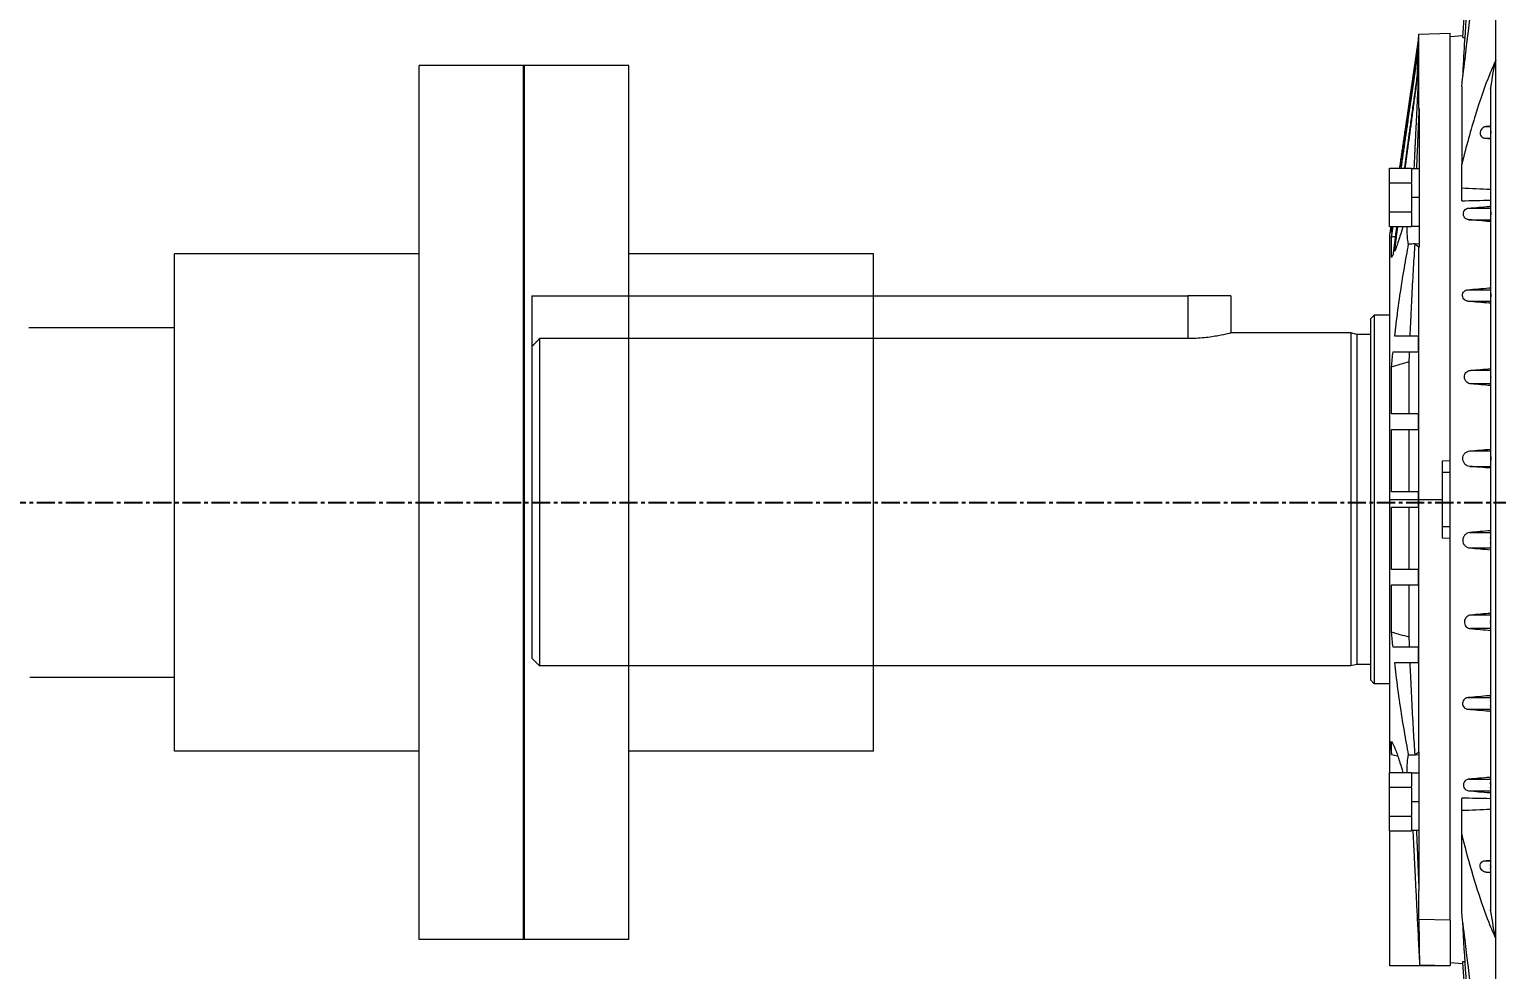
# Model space of a CAD drawing. Header units: millimetres. Extents: x 14484 to 44106, y -7531 to -758.
# Drawn here: x 19762.4 to 20140.1, y -1996.8 to -1754.8 of the extents above; entities that cross this region are included whole.
import ezdxf

# ---------------------------------------------------------------- set-up
doc = ezdxf.new("R2010")
doc.units = ezdxf.units.MM
doc.header["$LTSCALE"] = 15
doc.linetypes.add('CENTER', pattern=[2, 1.25, -0.25, 0.25, -0.25])
doc.layers.add('IA-DIBUJO', color=3, linetype='Continuous', lineweight=30)
doc.layers.add('IA-TRAZ', color=8, linetype='Continuous', lineweight=5)
doc.layers.add('IA-DIM', color=7, linetype='Continuous')
doc.layers.add('IA-EJES', color=4, linetype='CENTER')
doc.styles.add('ING-AMB', font='romans.shx', dxfattribs={"width": 0.75, "oblique": 15})
doc.dimstyles.new('ING-AMB 15', dxfattribs={"dimscale": 15, "dimtxt": 3, "dimasz": 2.5, "dimexe": 1, "dimexo": 1, "dimgap": 1, "dimtad": 1, "dimdec": 0, "dimzin": 0, "dimdsep": 46, "dimtxsty": 'ING-AMB', "dimcen": 0.1, "dimclrd": 7, "dimclre": 7, "dimclrt": 2, "dimadec": 0, "dimazin": 0, "dimtfac": 1, "dimtdec": 0, "dimtmove": 0, "dimatfit": 0, "dimfxl": 1.25, "dimtolj": 1, "dimtzin": 0, "dimarcsym": 1})

# ---------------------------------------------------------------- blocks, each defined once
blk = doc.blocks.new('A$C0d3526db')
at = {"color": 0, "linetype": 'Continuous', "lineweight": 0, "extrusion": (2.22045e-16, 1, -2.22045e-16)}
for p, q in [((-315.25, 145.43), (-315.25, 213.93)), ((-335.13, 150.64), (-335.05, 152.14)), ((-335.05, 152.14), (-327.05, 152.35)), ((-335.05, 132.99), (-335.05, 152.14)), ((-327.05, 42.3), (-327.05, 152.35)), ((-327.05, 151.52), (-323.73, 151.82)), ((-340, 117.64), (-335.13, 150.64)), ((-335.13, 150.62), (-335.13, 150.64)), ((-335.13, 148.57), (-335.13, 149.26)), ((-335.13, 142.93), (-335.13, 144.37)), ((-315.25, -80.73), (-315.25, 145.43)), ((-324.05, 138.67), (-324.05, 118.58)), ((-316.6, 137.99), (-316.6, 127.5)), ((-316.57, 127.02), (-316.57, 138.41)), ((-335, 132.99), (-335.05, 132.99)), ((-335, 132.99), (-335, 97.33)), ((-318.07, 125.36), (-316.6, 125.36)), ((-317.76, 128.34), (-316.6, 128.34)), ((-316.6, 126.36), (-316.6, 106.62)), ((-316.57, 106.03), (-316.57, 126.85)), ((-342.6, 117.64), (-337, 117.64)), ((-342.6, 113.88), (-342.6, 117.64)), ((-337, 117.53), (-337, 117.64)), ((-337, 117.53), (-337, 113.99)), ((-337, 117.53), (-335, 117.53)), ((-324.05, 112.46), (-324.05, 118.58)), ((-342.6, 113.88), (-337, 113.88)), ((-342.6, 106.38), (-342.6, 113.88)), ((-337, 113.88), (-337, 113.99)), ((-337, 113.67), (-337, 113.88)), ((-337, 113.67), (-337, 110.13)), ((-337, 110.13), (-335, 110.13)), ((-337, 110.13), (-337, 106.59)), ((-324.05, 109.24), (-324.05, 112.46)), ((-342.6, 106.38), (-337, 106.38)), ((-342.6, 102.63), (-342.6, 106.38)), ((-337, 106.38), (-337, 106.59)), ((-337, 106.27), (-337, 106.38)), ((-337, 106.27), (-337, 102.73)), ((-322.28, 107.34), (-316.6, 107.34)), ((-316.57, 84.98), (-316.57, 105.85)), ((-342.6, 102.63), (-337, 102.63)), ((-342.55, 100.35), (-342.21, 102.63)), ((-342.1, 101.11), (-342.1, 102.63)), ((-337, 102.63), (-337, 102.73)), ((-337, 102.73), (-335, 102.73)), ((-322.2, 104.36), (-316.6, 104.36)), ((-316.6, 105.24), (-316.6, 85.59)), ((-342.55, 32.35), (-342.55, 100.35)), ((-342.1, 94.68), (-342.1, 99.94)), ((-335, 98.14), (-336, 98.09)), ((-335.05, 32.35), (-335.05, 97.33)), ((-335.05, 97.33), (-335, 97.33)), ((-563.45, 84.81), (-563.45, 71.67)), ((-563.45, 84.81), (-394.56, 84.81)), ((-394.56, 84.81), (-394.56, 73.75)), ((-383.45, 84.81), (-394.56, 84.81)), ((-383.45, 84.81), (-383.45, 75.21)), ((-322.49, 86.34), (-316.6, 86.34)), ((-322.42, 83.36), (-316.6, 83.36)), ((-316.6, 84.22), (-316.6, 64.19)), ((-316.57, 63.88), (-316.57, 84.85)), ((-347.55, 78.83), (-346.55, 79.83)), ((-342.55, 79.83), (-346.55, 79.83)), ((-346.55, 79.83), (-346.55, -15.12)), ((-347.55, 78.83), (-347.55, -14.12)), ((-561.45, 73.75), (-561.45, -10.51)), ((-394.56, 73.75), (-561.45, 73.75)), ((-352.55, 75.21), (-383.45, 75.21)), ((-351.06, 74.81), (-352.55, 75.21)), ((-352.55, 75.21), (-352.55, -10.51)), ((-347.55, 74.81), (-351.06, 74.81)), ((-351.06, 74.81), (-351.06, -10.11)), ((-335.13, 70.35), (-335.13, 74.35)), ((-563.45, 71.67), (-563.45, -8.51)), ((-342.1, 54.35), (-342.1, 66.51)), ((-337.55, 54.35), (-337.55, 67.83)), ((-316.6, 65.59), (-321.82, 65.59)), ((-316.6, 62.11), (-321.68, 62.11)), ((-316.6, 63.54), (-316.6, 43.62)), ((-316.57, 42.88), (-316.57, 63.85)), ((-335.13, 50.35), (-335.13, 54.35)), ((-342.1, 34.35), (-342.1, 50.35)), ((-337.55, 34.35), (-337.55, 50.35)), ((-327.05, 42.3), (-329.05, 42.23)), ((-329.05, 42.23), (-329.05, 32.35)), ((-327.05, 22.4), (-327.05, 42.3)), ((-321.94, 44.84), (-316.6, 44.84)), ((-316.6, 42.11), (-316.6, 22.59)), ((-316.57, 21.85), (-316.57, 42.85)), ((-329.05, 39.35), (-327.05, 39.35)), ((-321.91, 40.86), (-316.6, 40.86)), ((-335.13, 32.35), (-335.13, 34.35)), ((-342.55, 32.35), (-335.13, 32.35)), ((-342.55, -29.97), (-342.55, 32.35)), ((-342.1, 14.35), (-342.1, 30.35)), ((-337.55, 14.35), (-337.55, 30.35)), ((-335.13, 30.35), (-335.13, 32.35)), ((-335.05, 32.35), (-329.05, 32.35)), ((-335.05, -32.63), (-335.05, 32.35)), ((-329.05, 32.35), (-329.05, 22.47)), ((-329.05, 25.35), (-327.05, 25.35)), ((-321.91, 23.84), (-316.6, 23.84)), ((-329.05, 22.47), (-327.05, 22.4)), ((-327.05, -75.93), (-327.05, 22.4)), ((-321.94, 19.86), (-316.6, 19.86)), ((-316.6, 21.08), (-316.6, 1.16)), ((-316.57, 0.85), (-316.57, 21.82)), ((-335.13, 10.35), (-335.13, 14.35)), ((-342.1, -1.81), (-342.1, 10.35)), ((-337.55, -3.13), (-337.55, 10.35)), ((-316.6, 2.59), (-321.68, 2.59)), ((-316.6, 0.51), (-316.6, -19.52)), ((-316.57, -20.15), (-316.57, 0.82)), ((-316.6, -0.89), (-321.82, -0.89)), ((-335.13, -9.65), (-335.13, -5.65)), ((-563.45, -8.51), (-561.45, -10.51)), ((-352.55, -10.51), (-561.45, -10.51)), ((-351.06, -10.11), (-352.55, -10.51)), ((-347.55, -10.11), (-351.06, -10.11)), ((-347.55, -14.12), (-346.55, -15.12)), ((-342.55, -15.12), (-346.55, -15.12)), ((-322.42, -18.66), (-316.6, -18.66)), ((-322.49, -21.64), (-316.6, -21.64)), ((-316.6, -20.89), (-316.6, -40.54)), ((-316.57, -41.15), (-316.57, -20.28)), ((-342.55, -37.93), (-342.55, -29.97)), ((-342.1, -33.32), (-342.1, -29.98)), ((-335, -33.44), (-336, -33.39)), ((-335, -32.63), (-335.05, -32.63)), ((-335, -68.29), (-335, -32.63)), ((-342.6, -37.93), (-337, -37.93)), ((-342.6, -41.68), (-342.6, -37.93)), ((-337, -38.03), (-337, -37.93)), ((-337, -38.03), (-337, -41.57)), ((-337, -38.03), (-335, -38.03)), ((-322.2, -39.66), (-316.6, -39.66)), ((-316.57, -62.15), (-316.57, -41.33)), ((-342.6, -41.68), (-337, -41.68)), ((-342.6, -49.18), (-342.6, -41.68)), ((-337, -41.68), (-337, -41.57)), ((-337, -41.89), (-337, -41.68)), ((-337, -41.89), (-337, -45.43)), ((-324.05, -47.76), (-324.05, -44.54)), ((-322.28, -42.64), (-316.6, -42.64)), ((-316.6, -41.92), (-316.6, -61.66)), ((-337, -45.43), (-335, -45.43)), ((-337, -45.43), (-337, -48.97)), ((-337, -49.18), (-337, -48.97)), ((-324.05, -53.88), (-324.05, -47.76)), ((-342.6, -49.18), (-337, -49.18)), ((-342.6, -52.94), (-342.6, -49.18)), ((-337, -49.29), (-337, -49.18)), ((-337, -49.29), (-337, -52.83)), ((-337, -52.94), (-337, -52.83)), ((-337, -52.83), (-335, -52.83)), ((-342.6, -52.94), (-337, -52.94)), ((-342.55, -87.69), (-342.55, -52.94)), ((-324.05, -73.97), (-324.05, -53.88)), ((-318.07, -60.66), (-316.6, -60.66)), ((-317.76, -63.64), (-316.6, -63.64)), ((-316.6, -62.8), (-316.6, -73.29)), ((-316.57, -73.71), (-316.57, -62.32)), ((-335.05, -68.29), (-335, -68.29)), ((-335.05, -75.75), (-335.05, -68.29)), ((-327.05, -75.93), (-335.05, -75.75)), ((-327.05, -75.93), (-327.05, -87.65)), ((-315.25, -149.23), (-315.25, -80.73)), ((-327.05, -86.82), (-323.73, -87.12)), ((-327.05, -87.69), (-342.55, -87.69)), ((-334.89, -87.42), (-327.05, -87.65)), ((-327.05, -87.69), (-327.05, -87.65))]:
    blk.add_line(p, q, dxfattribs=at)
at = {"color": 0, "linetype": 'Continuous', "lineweight": 0}
for centre, major_axis, ratio, start_param, end_param in [((-181.17, 113.44), (533.14, -46.71), 0.00016, -1.830478, -1.827624), ((-335.54, 110.11), (-0.44, -12.03), 0.039812, -0.095348, -0.031409), ((-314.57, 21.85), (0, -2), 0.996942, -1.570796, -1.564968), ((-316.57, 21.83), (0, -0.127), 0.03755, 1.49295, 1.647404), ((-314.83, 0.85), (0, 1.75), 0.994934, 1.570877, 1.588561), ((-315.08, -20.15), (0, -1.5), 0.994334, -1.570794, -1.541619), ((-316.83, -20.2), (-0.004, 0.873), 0.300725, -1.6599, -1.563441), ((-335.54, -45.41), (-0.44, 12.03), 0.039812, 0.031409, 0.095348), ((-315.08, -41.15), (0, -1.5), 0.991128, -1.570795, -1.529866), ((-315.07, -62.15), (0, 1.5), 0.995857, 1.570784, 1.623272)]:
    blk.add_ellipse(centre, major_axis=major_axis, ratio=ratio, start_param=start_param, end_param=end_param, dxfattribs=at)
at = {"color": 0, "linetype": 'Continuous', "lineweight": 0, "extrusion": (-4.93034e-32, -2.22045e-16, -1)}
for centre, major_axis, ratio, start_param, end_param in [((-315.07, 126.85), (0, -1.5), 0.995858, 1.570783, 1.623271), ((-315.08, 105.85), (0, 1.5), 0.991135, -1.570782, -1.529853)]:
    blk.add_ellipse(centre, major_axis=major_axis, ratio=ratio, start_param=start_param, end_param=end_param, dxfattribs=at)
at = {"color": 0, "linetype": 'Continuous', "lineweight": 0, "extrusion": (-5.00742e-32, -2.22045e-16, -1)}
blk.add_ellipse((-640.29, 2522.58), major_axis=(-5047.42, -127.28), ratio=0.482105, start_param=-1.618951, end_param=-1.61862, dxfattribs=at)
at = {"color": 0, "linetype": 'Continuous', "lineweight": 0, "extrusion": (-4.94964e-32, -2.22045e-16, -1)}
blk.add_ellipse((-316.83, 84.9), major_axis=(-0.004, -0.873), ratio=0.300725, start_param=-1.6599, end_param=-1.563441, dxfattribs=at)
at = {"color": 0, "linetype": 'Continuous', "lineweight": 0, "extrusion": (-4.93068e-32, -2.22045e-16, -1)}
blk.add_ellipse((-315.08, 84.85), major_axis=(0, 1.5), ratio=0.994361, start_param=-1.570722, end_param=-1.541548, dxfattribs=at)
at = {"color": 0, "linetype": 'Continuous', "lineweight": 0, "extrusion": (-4.93098e-32, -2.22045e-16, -1)}
blk.add_ellipse((-314.83, 63.85), major_axis=(0, -1.75), ratio=0.995008, start_param=1.571016, end_param=1.588699, dxfattribs=at)
at = {"color": 0, "linetype": 'Continuous', "lineweight": 0, "extrusion": (-4.93038e-32, -2.22045e-16, -1)}
for centre, major_axis, ratio, start_param, end_param in [((-316.57, 42.87), (0, 0.127), 0.03755, 1.49295, 1.647404), ((-314.57, 42.85), (0, 2), 0.996942, -1.570796, -1.564968)]:
    blk.add_ellipse(centre, major_axis=major_axis, ratio=ratio, start_param=start_param, end_param=end_param, dxfattribs=at)
at = {"color": 0, "linetype": 'Continuous', "lineweight": 0, "extrusion": (-5.08446e-32, -2.22045e-16, -1)}
blk.add_ellipse((-640.29, -2457.88), major_axis=(5047.42, -127.28), ratio=0.482105, start_param=-1.522972, end_param=-1.522641, dxfattribs=at)
at = {"color": 0, "linetype": 'Continuous', "lineweight": 0, "extrusion": (-2.77334e-32, -2.22045e-16, -1)}
blk.add_ellipse((-181.04, -48.73), major_axis=(533.42, 46.74), ratio=0.00016, start_param=-1.830592, end_param=-1.827739, dxfattribs=at)
at = {"color": 0, "linetype": 'Continuous', "lineweight": 0}
for points, knots in [([(-324.05, 138.67), (-323.72, 141.32), (-323.39, 143.99), (-321.04, 163.2), (-319.04, 180.34), (-316.47, 203.01), (-315.85, 208.47), (-315.25, 213.93)], [-31.294678, -31.294678, -31.294678, -31.294678, -30.466658, -30.466658, -25.367805, -25.367805, -23.751203, -23.751203, -23.751203, -23.751203]), ([(-323.76, 140.99), (-323.62, 143.87), (-323.46, 146.76), (-322.78, 157.76), (-322.15, 165.88), (-320.62, 182.08), (-319.72, 190.17), (-318.04, 203.38), (-317.33, 208.51), (-316.57, 213.63)], [1.339593, 1.339593, 1.339593, 1.339593, 10.000225, 10.000225, 34.415429, 34.415429, 58.828813, 58.828813, 74.363807, 74.363807, 74.363807, 74.363807]), ([(-323.76, 151.35), (-323.54, 154.68), (-323.3, 158), (-322.75, 165.2), (-322.42, 169.08), (-322.08, 172.96)], [0, 0, 0, 0, 10.000139, 10.000139, 21.673806, 21.673806, 21.673806, 21.673806]), ([(-323.76, 151.35), (-323.76, 151.33), (-323.72, 151.31), (-323.54, 151.28), (-323.41, 151.27), (-323.22, 151.27), (-323.2, 151.27), (-323.18, 151.27)], [0.3006312, 0.3006312, 0.3006312, 0.3006312, 0.3764315, 0.3764315, 0.450103, 0.450103, 0.4586321, 0.4586321, 0.4586321, 0.4586321]), ([(-315.25, 145.43), (-315.79, 144.29), (-316.34, 143.05), (-318.09, 138.75), (-319.29, 135.29), (-321.69, 127.53), (-322.87, 123.26), (-324.05, 118.58)], [-17.040863, -17.040863, -17.040863, -17.040863, -15.609545, -15.609545, -12.487636, -12.487636, -9.473847, -9.473847, -9.473847, -9.473847]), ([(-316.6, 137.99), (-316.6, 138.04), (-316.6, 138.09), (-316.59, 138.23), (-316.58, 138.32), (-316.57, 138.41)], [-4.0506861, -4.0506861, -4.0506861, -4.0506861, -3.9994584, -3.9994584, -3.9143403, -3.9143403, -3.9143403, -3.9143403]), ([(-317.76, 128.34), (-317.83, 128.34), (-317.89, 128.33), (-318.03, 128.3), (-318.11, 128.28), (-318.34, 128.19), (-318.5, 128.1), (-318.99, 127.73), (-319.22, 127.35), (-319.36, 126.55), (-319.27, 126.17), (-318.92, 125.72), (-318.78, 125.6), (-318.54, 125.47), (-318.44, 125.43), (-318.29, 125.39), (-318.25, 125.38), (-318.16, 125.37), (-318.12, 125.36), (-318.07, 125.36)], [0, 0, 0, 0, 0.0225181, 0.0225181, 0.051507, 0.051507, 0.1248388, 0.1248388, 0.3005193, 0.3005193, 0.4663817, 0.4663817, 0.5485717, 0.5485717, 0.5881014, 0.5881014, 0.6037364, 0.6037364, 0.6176416, 0.6176416, 0.6176416, 0.6176416]), ([(-316.57, 126.85), (-316.57, 126.83), (-316.57, 126.82), (-316.57, 126.79), (-316.57, 126.78), (-316.58, 126.74), (-316.58, 126.71), (-316.59, 126.63), (-316.59, 126.57), (-316.6, 126.48), (-316.6, 126.42), (-316.6, 126.36)], [0, 0, 0, 0, 0.0052263, 0.0052263, 0.0117219, 0.0117219, 0.0279802, 0.0279802, 0.0696549, 0.0696549, 0.1237029, 0.1237029, 0.1237029, 0.1237029]), ([(-316.57, 127.02), (-316.57, 127.01), (-316.57, 126.99), (-316.57, 126.96), (-316.57, 126.95), (-316.57, 126.93)], [0.000001, 0.000001, 0.000001, 0.000001, 0.0065493, 0.0065493, 0.01338953, 0.01338953, 0.01338953, 0.01338953]), ([(-322.2, 104.36), (-322.32, 104.37), (-322.44, 104.39), (-322.7, 104.48), (-322.83, 104.54), (-323.13, 104.75), (-323.29, 104.92), (-323.53, 105.32), (-323.6, 105.56), (-323.63, 106.03), (-323.59, 106.27), (-323.41, 106.67), (-323.29, 106.84), (-323.03, 107.08), (-322.89, 107.17), (-322.59, 107.29), (-322.44, 107.33), (-322.28, 107.34)], [0, 0, 0, 0, 0.037613, 0.037613, 0.0855889, 0.0855889, 0.1611314, 0.1611314, 0.2450825, 0.2450825, 0.326545, 0.326545, 0.3931098, 0.3931098, 0.4456726, 0.4456726, 0.4937482, 0.4937482, 0.4937482, 0.4937482]), ([(-322.28, 107.34), (-320.5, 107.5), (-318.72, 107.66), (-316.94, 107.81), (-316.83, 107.82), (-316.72, 107.83), (-316.6, 107.84)], [0.000000014, 0.000000014, 0.000000014, 0.000000014, 0.005365214, 0.005365214, 0.005365214, 0.005706769, 0.005706769, 0.005706769, 0.005706769]), ([(-316.6, 106.62), (-316.6, 106.6), (-316.6, 106.59), (-316.6, 106.5), (-316.6, 106.41), (-316.58, 106.27), (-316.58, 106.23), (-316.57, 106.12), (-316.57, 106.07), (-316.57, 106.03)], [0.5378273, 0.5378273, 0.5378273, 0.5378273, 0.5584509, 0.5584509, 0.652394, 0.652394, 0.6904722, 0.6904722, 0.727351, 0.727351, 0.727351, 0.727351]), ([(-316.57, 105.85), (-316.57, 105.84), (-316.57, 105.82), (-316.57, 105.79), (-316.57, 105.78), (-316.57, 105.74), (-316.58, 105.71), (-316.58, 105.63), (-316.59, 105.57), (-316.6, 105.43), (-316.6, 105.34), (-316.6, 105.24)], [0, 0, 0, 0, 0.0044226, 0.0044226, 0.0093258, 0.0093258, 0.0209601, 0.0209601, 0.0495481, 0.0495481, 0.1049313, 0.1049313, 0.1049313, 0.1049313]), ([(-316.57, 106.03), (-316.57, 106.01), (-316.57, 105.99), (-316.57, 105.96), (-316.57, 105.93), (-316.57, 105.91)], [0.000001, 0.000001, 0.000001, 0.000001, 0.00705406, 0.00705406, 0.01411943, 0.01411943, 0.01411943, 0.01411943]), ([(-339.22, 102.63), (-339.47, 101.73), (-339.7, 100.9), (-340.29, 98.97), (-340.63, 97.98), (-341.05, 96.85), (-341.18, 96.54), (-341.3, 96.25)], [1.820313, 1.820313, 1.820313, 1.820313, 2.311759, 2.311759, 3.082345, 3.082345, 3.40694, 3.40694, 3.40694, 3.40694]), ([(-338.13, 102.63), (-338.14, 102.24), (-338.15, 101.87), (-338.15, 100.54), (-338.1, 99.66), (-337.94, 98.51), (-337.83, 98.18), (-337.7, 98.06)], [-1.8381169, -1.8381169, -1.8381169, -1.8381169, -1.6948472, -1.6948472, -1.2730042, -1.2730042, -0.9027949, -0.9027949, -0.9027949, -0.9027949]), ([(-316.6, 103.87), (-316.7, 103.88), (-316.79, 103.89), (-316.88, 103.89), (-318.66, 104.05), (-320.43, 104.2), (-322.2, 104.36)], [0.01596632, 0.01596632, 0.01596632, 0.01596632, 0.016251814, 0.016251814, 0.016251814, 0.021669174, 0.021669174, 0.021669174, 0.021669174]), ([(-341.3, 74.35), (-341.18, 75.42), (-341.05, 76.47), (-340.63, 79.91), (-340.29, 82.39), (-339.58, 87.26), (-339.2, 89.66), (-338.44, 94.09), (-338.07, 96.15), (-337.7, 98.06)], [8.818772, 8.818772, 8.818772, 8.818772, 9.143367, 9.143367, 9.913953, 9.913953, 10.68454, 10.68454, 11.405428, 11.405428, 11.405428, 11.405428]), ([(-337.31, 74.35), (-337.27, 75.47), (-337.22, 76.57), (-337.07, 80.04), (-336.95, 82.49), (-336.7, 87.34), (-336.56, 89.72), (-336.3, 94.16), (-336.16, 96.22), (-336.03, 98.14)], [8.778005, 8.778005, 8.778005, 8.778005, 9.115194, 9.115194, 9.875884, 9.875884, 10.636574, 10.636574, 11.355387, 11.355387, 11.355387, 11.355387]), ([(-322.42, 83.36), (-322.56, 83.37), (-322.7, 83.4), (-322.99, 83.51), (-323.15, 83.6), (-323.44, 83.85), (-323.57, 84.01), (-323.76, 84.39), (-323.82, 84.6), (-323.84, 85.02), (-323.8, 85.23), (-323.65, 85.61), (-323.55, 85.77), (-323.3, 86.03), (-323.16, 86.13), (-322.92, 86.24), (-322.83, 86.28), (-322.65, 86.32), (-322.57, 86.34), (-322.49, 86.34)], [0, 0, 0, 0, 0.0432305, 0.0432305, 0.0983949, 0.0983949, 0.1657993, 0.1657993, 0.2369985, 0.2369985, 0.3073992, 0.3073992, 0.3680911, 0.3680911, 0.4199985, 0.4199985, 0.4491305, 0.4491305, 0.4744914, 0.4744914, 0.4744914, 0.4744914]), ([(-322.49, 86.34), (-320.69, 86.5), (-318.89, 86.66), (-317.1, 86.81), (-316.93, 86.83), (-316.77, 86.84), (-316.6, 86.86)], [0, 0, 0, 0, 0.005419454, 0.005419454, 0.005419454, 0.005915089, 0.005915089, 0.005915089, 0.005915089]), ([(-316.6, 82.85), (-316.75, 82.86), (-316.9, 82.88), (-317.04, 82.89), (-318.83, 83.04), (-320.63, 83.2), (-322.42, 83.36)], [0.015882275, 0.015882275, 0.015882275, 0.015882275, 0.016328952, 0.016328952, 0.016328952, 0.021771953, 0.021771953, 0.021771953, 0.021771953]), ([(-316.6, 85.59), (-316.6, 85.58), (-316.6, 85.56), (-316.6, 85.47), (-316.59, 85.38), (-316.58, 85.24), (-316.58, 85.19), (-316.57, 85.11), (-316.57, 85.08), (-316.57, 85.03), (-316.57, 85.01), (-316.57, 84.98)], [0.5384123, 0.5384123, 0.5384123, 0.5384123, 0.5650314, 0.5650314, 0.6843641, 0.6843641, 0.7312769, 0.7312769, 0.7499428, 0.7499428, 0.7647892, 0.7647892, 0.7647892, 0.7647892]), ([(-316.57, 84.85), (-316.57, 84.84), (-316.57, 84.82), (-316.57, 84.79), (-316.57, 84.78), (-316.57, 84.74), (-316.57, 84.71), (-316.58, 84.63), (-316.58, 84.57), (-316.6, 84.43), (-316.6, 84.32), (-316.6, 84.22), (-316.6, 84.22), (-316.6, 84.22)], [0, 0, 0, 0, 0.004344, 0.004344, 0.0090956, 0.0090956, 0.0202979, 0.0202979, 0.0478034, 0.0478034, 0.1040438, 0.1040438, 0.104929, 0.104929, 0.104929, 0.104929]), ([(-383.45, 75.21), (-383.45, 75.21), (-383.73, 75.14), (-384.87, 74.86), (-385.72, 74.67), (-387.69, 74.3), (-388.93, 74.11), (-391.67, 73.83), (-393.16, 73.75), (-394.56, 73.75)], [-1.682687, -1.682687, -1.682687, -1.682687, -1.262049, -1.262049, -0.841412, -0.841412, -0.420706, -0.420706, 0, 0, 0, 0]), ([(-337.55, 67.83), (-337.53, 68.57), (-337.5, 69.31), (-337.47, 70.14), (-337.47, 70.25), (-337.46, 70.35)], [8.145397, 8.145397, 8.145397, 8.145397, 8.3561396, 8.3561396, 8.3858076, 8.3858076, 8.3858076, 8.3858076]), ([(-342.1, 66.51), (-341.35, 66.73), (-340.6, 66.95), (-339.09, 67.39), (-338.32, 67.61), (-337.55, 67.83)], [1.0901453, 1.0901453, 1.0901453, 1.0901453, 1.302517, 1.302517, 1.5211165, 1.5211165, 1.5211165, 1.5211165]), ([(-321.68, 62.11), (-321.85, 62.12), (-322.02, 62.16), (-322.4, 62.31), (-322.59, 62.43), (-322.93, 62.73), (-323.07, 62.92), (-323.28, 63.34), (-323.34, 63.57), (-323.38, 64.03), (-323.35, 64.26), (-323.2, 64.68), (-323.09, 64.86), (-322.83, 65.17), (-322.67, 65.29), (-322.39, 65.45), (-322.27, 65.5), (-322.04, 65.56), (-321.93, 65.58), (-321.82, 65.59)], [0, 0, 0, 0, 0.0529823, 0.0529823, 0.1218061, 0.1218061, 0.1941994, 0.1941994, 0.2668317, 0.2668317, 0.3385161, 0.3385161, 0.4029537, 0.4029537, 0.4623656, 0.4623656, 0.5011057, 0.5011057, 0.5345845, 0.5345845, 0.5345845, 0.5345845]), ([(-316.6, 64.19), (-316.6, 64.08), (-316.59, 63.99), (-316.58, 63.92), (-316.58, 63.91), (-316.58, 63.89), (-316.58, 63.89), (-316.58, 63.88), (-316.58, 63.88), (-316.58, 63.87), (-316.58, 63.87), (-316.58, 63.87), (-316.58, 63.87), (-316.58, 63.87), (-316.58, 63.86), (-316.58, 63.86), (-316.58, 63.86), (-316.58, 63.86), (-316.58, 63.86), (-316.58, 63.86), (-316.58, 63.86), (-316.58, 63.86), (-316.58, 63.85), (-316.58, 63.85), (-316.58, 63.84), (-316.58, 63.81), (-316.59, 63.74), (-316.6, 63.62), (-316.6, 63.58), (-316.6, 63.54)], [0.5822489, 0.5822489, 0.5822489, 0.5822489, 0.6923834, 0.6923834, 0.7109887, 0.7109887, 0.7196971, 0.7196971, 0.7239274, 0.7239274, 0.7260559, 0.7260559, 0.7272956, 0.7272956, 0.7281368, 0.7281368, 0.7288728, 0.7288728, 0.7297658, 0.7297658, 0.7312835, 0.7312835, 0.7343067, 0.7343067, 0.7414827, 0.7414827, 0.767678, 0.767678, 0.782755, 0.782755, 0.782755, 0.782755]), ([(-316.57, 63.85), (-316.57, 63.85), (-316.57, 63.85), (-316.57, 63.85), (-316.57, 63.85), (-316.57, 63.86), (-316.57, 63.86), (-316.57, 63.86), (-316.57, 63.86), (-316.57, 63.86), (-316.57, 63.86), (-316.57, 63.86), (-316.57, 63.86), (-316.57, 63.86), (-316.57, 63.86), (-316.57, 63.86), (-316.57, 63.86), (-316.57, 63.87), (-316.57, 63.87), (-316.57, 63.87), (-316.57, 63.87), (-316.57, 63.87), (-316.57, 63.87), (-316.57, 63.87), (-316.57, 63.87), (-316.57, 63.87), (-316.57, 63.87), (-316.57, 63.87), (-316.57, 63.88), (-316.57, 63.88), (-316.57, 63.88)], [0, 0, 0, 0, 0.00000927711, 0.00000927711, 0.00000927711, 0.00001554272, 0.00001554272, 0.00001554272, 0.00002166952, 0.00002166952, 0.00002166952, 0.00002409963, 0.00002409963, 0.00002409963, 0.00002657591, 0.00002657591, 0.00002657591, 0.00002819715, 0.00002819715, 0.00002819715, 0.00002981307, 0.00002981307, 0.00002981307, 0.00003238404, 0.00003238404, 0.00003238404, 0.00003929194, 0.00003929194, 0.00003929194, 0.00005055039, 0.00005055039, 0.00005055039, 0.00005055039]), ([(-321.91, 40.86), (-322.16, 40.88), (-322.39, 40.94), (-322.83, 41.15), (-323.03, 41.29), (-323.37, 41.65), (-323.51, 41.86), (-323.71, 42.33), (-323.76, 42.58), (-323.77, 43.09), (-323.72, 43.35), (-323.54, 43.81), (-323.41, 44.02), (-323.08, 44.38), (-322.89, 44.52), (-322.45, 44.75), (-322.2, 44.82), (-321.94, 44.84)], [0, 0, 0, 0, 0.0730083, 0.0730083, 0.1463729, 0.1463729, 0.221918, 0.221918, 0.2992775, 0.2992775, 0.3764215, 0.3764215, 0.4500872, 0.4500872, 0.5210737, 0.5210737, 0.5989792, 0.5989792, 0.5989792, 0.5989792]), ([(-321.94, 44.84), (-320.19, 44.99), (-318.44, 45.15), (-316.68, 45.3), (-316.66, 45.3), (-316.63, 45.3), (-316.6, 45.31)], [0, 0, 0, 0, 0.005289868, 0.005289868, 0.005289868, 0.005371805, 0.005371805, 0.005371805, 0.005371805]), ([(-316.6, 43.62), (-316.6, 43.51), (-316.6, 43.4), (-316.58, 43.21), (-316.58, 43.14), (-316.57, 43.06), (-316.57, 43.02), (-316.57, 42.97), (-316.57, 42.95), (-316.57, 42.92), (-316.57, 42.9), (-316.57, 42.88)], [0.6689063, 0.6689063, 0.6689063, 0.6689063, 0.8261101, 0.8261101, 0.9363097, 0.9363097, 0.9929803, 0.9929803, 1.0168209, 1.0168209, 1.0384931, 1.0384931, 1.0384931, 1.0384931]), ([(-316.57, 42.85), (-316.57, 42.83), (-316.57, 42.81), (-316.57, 42.78), (-316.57, 42.76), (-316.57, 42.71), (-316.57, 42.67), (-316.58, 42.58), (-316.58, 42.52), (-316.6, 42.33), (-316.6, 42.22), (-316.6, 42.11)], [0, 0, 0, 0, 0.00533628, 0.00533628, 0.01109065, 0.01109065, 0.02466331, 0.02466331, 0.05155486, 0.05155486, 0.09020185, 0.09020185, 0.09020185, 0.09020185]), ([(-316.6, 40.4), (-316.62, 40.4), (-316.65, 40.4), (-316.67, 40.4), (-318.42, 40.55), (-320.17, 40.71), (-321.91, 40.86)], [0.015807244, 0.015807244, 0.015807244, 0.015807244, 0.015871533, 0.015871533, 0.015871533, 0.021162052, 0.021162052, 0.021162052, 0.021162052]), ([(-321.91, 23.84), (-322.16, 23.82), (-322.39, 23.76), (-322.83, 23.55), (-323.03, 23.41), (-323.37, 23.05), (-323.51, 22.84), (-323.71, 22.37), (-323.76, 22.12), (-323.77, 21.61), (-323.72, 21.35), (-323.54, 20.89), (-323.41, 20.68), (-323.08, 20.32), (-322.89, 20.18), (-322.45, 19.95), (-322.2, 19.88), (-321.94, 19.86)], [0, 0, 0, 0, 0.0730083, 0.0730083, 0.1463729, 0.1463729, 0.221918, 0.221918, 0.2992775, 0.2992775, 0.3764215, 0.3764215, 0.4500872, 0.4500872, 0.5210737, 0.5210737, 0.5989792, 0.5989792, 0.5989792, 0.5989792]), ([(-316.6, 24.3), (-316.62, 24.3), (-316.65, 24.3), (-316.67, 24.3), (-318.42, 24.15), (-320.17, 23.99), (-321.91, 23.84)], [0.015807244, 0.015807244, 0.015807244, 0.015807244, 0.015871533, 0.015871533, 0.015871533, 0.021162052, 0.021162052, 0.021162052, 0.021162052]), ([(-321.94, 19.86), (-320.19, 19.71), (-318.44, 19.55), (-316.68, 19.4), (-316.66, 19.4), (-316.63, 19.4), (-316.6, 19.39)], [0, 0, 0, 0, 0.005289868, 0.005289868, 0.005289868, 0.005371805, 0.005371805, 0.005371805, 0.005371805]), ([(-316.57, 21.85), (-316.57, 21.87), (-316.57, 21.89), (-316.57, 21.92), (-316.57, 21.94), (-316.57, 21.99), (-316.57, 22.03), (-316.58, 22.12), (-316.58, 22.18), (-316.6, 22.37), (-316.6, 22.48), (-316.6, 22.59)], [0, 0, 0, 0, 0.00533628, 0.00533628, 0.01109065, 0.01109065, 0.02466331, 0.02466331, 0.05155486, 0.05155486, 0.09020185, 0.09020185, 0.09020185, 0.09020185]), ([(-316.6, 21.08), (-316.6, 21.19), (-316.6, 21.3), (-316.58, 21.49), (-316.58, 21.56), (-316.57, 21.64), (-316.57, 21.68), (-316.57, 21.73), (-316.57, 21.75), (-316.57, 21.78), (-316.57, 21.8), (-316.57, 21.82)], [0.6689063, 0.6689063, 0.6689063, 0.6689063, 0.8261101, 0.8261101, 0.9363097, 0.9363097, 0.9929803, 0.9929803, 1.0168209, 1.0168209, 1.0384931, 1.0384931, 1.0384931, 1.0384931]), ([(-321.68, 2.59), (-321.85, 2.58), (-322.02, 2.54), (-322.4, 2.39), (-322.59, 2.27), (-322.93, 1.97), (-323.07, 1.78), (-323.28, 1.36), (-323.34, 1.13), (-323.38, 0.67), (-323.35, 0.44), (-323.2, 0.02), (-323.09, -0.16), (-322.83, -0.47), (-322.67, -0.59), (-322.39, -0.75), (-322.27, -0.8), (-322.04, -0.86), (-321.93, -0.88), (-321.82, -0.89)], [0, 0, 0, 0, 0.0529823, 0.0529823, 0.1218061, 0.1218061, 0.1941994, 0.1941994, 0.2668317, 0.2668317, 0.3385161, 0.3385161, 0.4029537, 0.4029537, 0.4623656, 0.4623656, 0.5011057, 0.5011057, 0.5345845, 0.5345845, 0.5345845, 0.5345845]), ([(-316.6, 0.51), (-316.6, 0.62), (-316.59, 0.71), (-316.58, 0.78), (-316.58, 0.79), (-316.58, 0.81), (-316.58, 0.81), (-316.58, 0.82), (-316.58, 0.82), (-316.58, 0.83), (-316.58, 0.83), (-316.58, 0.83), (-316.58, 0.83), (-316.58, 0.83), (-316.58, 0.84), (-316.58, 0.84), (-316.58, 0.84), (-316.58, 0.84), (-316.58, 0.84), (-316.58, 0.84), (-316.58, 0.84), (-316.58, 0.84), (-316.58, 0.85), (-316.58, 0.85), (-316.58, 0.86), (-316.58, 0.89), (-316.59, 0.96), (-316.6, 1.08), (-316.6, 1.12), (-316.6, 1.16)], [0.5822489, 0.5822489, 0.5822489, 0.5822489, 0.6923834, 0.6923834, 0.7109887, 0.7109887, 0.7196971, 0.7196971, 0.7239274, 0.7239274, 0.7260559, 0.7260559, 0.7272956, 0.7272956, 0.7281368, 0.7281368, 0.7288728, 0.7288728, 0.7297658, 0.7297658, 0.7312835, 0.7312835, 0.7343066, 0.7343066, 0.7414826, 0.7414826, 0.7676778, 0.7676778, 0.7827547, 0.7827547, 0.7827547, 0.7827547]), ([(-316.57, 0.85), (-316.57, 0.85), (-316.57, 0.85), (-316.57, 0.85), (-316.57, 0.85), (-316.57, 0.84), (-316.57, 0.84), (-316.57, 0.84), (-316.57, 0.84), (-316.57, 0.84), (-316.57, 0.84), (-316.57, 0.84), (-316.57, 0.84), (-316.57, 0.84), (-316.57, 0.84), (-316.57, 0.84), (-316.57, 0.84), (-316.57, 0.83), (-316.57, 0.83), (-316.57, 0.83), (-316.57, 0.83), (-316.57, 0.83), (-316.57, 0.83), (-316.57, 0.83), (-316.57, 0.83), (-316.57, 0.83), (-316.57, 0.83), (-316.57, 0.83), (-316.57, 0.82), (-316.57, 0.82), (-316.57, 0.82)], [0, 0, 0, 0, 0.00000927711, 0.00000927711, 0.00000927711, 0.00001554272, 0.00001554272, 0.00001554272, 0.00002166952, 0.00002166952, 0.00002166952, 0.00002409963, 0.00002409963, 0.00002409963, 0.00002657591, 0.00002657591, 0.00002657591, 0.00002819715, 0.00002819715, 0.00002819715, 0.00002981307, 0.00002981307, 0.00002981307, 0.00003238404, 0.00003238404, 0.00003238404, 0.00003929194, 0.00003929194, 0.00003929194, 0.00005055039, 0.00005055039, 0.00005055039, 0.00005055039]), ([(-337.55, -3.13), (-338.32, -2.91), (-339.09, -2.69), (-340.6, -2.25), (-341.35, -2.03), (-342.1, -1.81)], [1.0839175, 1.0839175, 1.0839175, 1.0839175, 1.302517, 1.302517, 1.5148887, 1.5148887, 1.5148887, 1.5148887]), ([(-337.46, -5.65), (-337.47, -5.55), (-337.47, -5.44), (-337.5, -4.61), (-337.53, -3.87), (-337.55, -3.13)], [3.7721455, 3.7721455, 3.7721455, 3.7721455, 3.8018135, 3.8018135, 4.0125561, 4.0125561, 4.0125561, 4.0125561]), ([(-337.7, -33.36), (-338.07, -31.45), (-338.44, -29.39), (-339.2, -24.96), (-339.58, -22.56), (-340.29, -17.69), (-340.63, -15.21), (-341.05, -11.77), (-341.18, -10.72), (-341.3, -9.65)], [0.820284, 0.820284, 0.820284, 0.820284, 1.541173, 1.541173, 2.311759, 2.311759, 3.082345, 3.082345, 3.40694, 3.40694, 3.40694, 3.40694]), ([(-336.03, -33.44), (-336.16, -31.52), (-336.3, -29.46), (-336.56, -25.02), (-336.7, -22.64), (-336.95, -17.79), (-337.07, -15.34), (-337.22, -11.87), (-337.27, -10.77), (-337.31, -9.65)], [0.802566, 0.802566, 0.802566, 0.802566, 1.52138, 1.52138, 2.282069, 2.282069, 3.042759, 3.042759, 3.379948, 3.379948, 3.379948, 3.379948]), ([(-322.42, -18.66), (-322.56, -18.67), (-322.7, -18.7), (-322.99, -18.81), (-323.15, -18.9), (-323.44, -19.15), (-323.57, -19.31), (-323.76, -19.69), (-323.82, -19.9), (-323.84, -20.32), (-323.8, -20.53), (-323.65, -20.91), (-323.55, -21.07), (-323.3, -21.33), (-323.16, -21.43), (-322.92, -21.54), (-322.83, -21.58), (-322.65, -21.62), (-322.57, -21.64), (-322.49, -21.64)], [0, 0, 0, 0, 0.0432305, 0.0432305, 0.0983949, 0.0983949, 0.1657993, 0.1657993, 0.2369985, 0.2369985, 0.3073992, 0.3073992, 0.3680911, 0.3680911, 0.4199985, 0.4199985, 0.4491305, 0.4491305, 0.4744914, 0.4744914, 0.4744914, 0.4744914]), ([(-316.6, -18.15), (-316.75, -18.16), (-316.9, -18.18), (-317.04, -18.19), (-318.83, -18.34), (-320.63, -18.5), (-322.42, -18.66)], [0.015882275, 0.015882275, 0.015882275, 0.015882275, 0.016328952, 0.016328952, 0.016328952, 0.021771953, 0.021771953, 0.021771953, 0.021771953]), ([(-322.49, -21.64), (-320.69, -21.8), (-318.89, -21.96), (-317.1, -22.11), (-316.93, -22.13), (-316.77, -22.14), (-316.6, -22.16)], [0, 0, 0, 0, 0.005419454, 0.005419454, 0.005419454, 0.005915089, 0.005915089, 0.005915089, 0.005915089]), ([(-316.57, -20.15), (-316.57, -20.14), (-316.57, -20.12), (-316.57, -20.09), (-316.57, -20.08), (-316.57, -20.04), (-316.57, -20.01), (-316.58, -19.93), (-316.58, -19.87), (-316.6, -19.73), (-316.6, -19.62), (-316.6, -19.52), (-316.6, -19.52), (-316.6, -19.52)], [0, 0, 0, 0, 0.004344, 0.004344, 0.0090956, 0.0090956, 0.0202979, 0.0202979, 0.0478034, 0.0478034, 0.1040438, 0.1040438, 0.104929, 0.104929, 0.104929, 0.104929]), ([(-316.6, -20.89), (-316.6, -20.88), (-316.6, -20.86), (-316.6, -20.77), (-316.59, -20.68), (-316.58, -20.54), (-316.58, -20.49), (-316.57, -20.41), (-316.57, -20.38), (-316.57, -20.33), (-316.57, -20.31), (-316.57, -20.28)], [0.5384123, 0.5384123, 0.5384123, 0.5384123, 0.5650314, 0.5650314, 0.6843641, 0.6843641, 0.7312769, 0.7312769, 0.7499428, 0.7499428, 0.7647892, 0.7647892, 0.7647892, 0.7647892]), ([(-342.1, -29.98), (-341.99, -30.13), (-341.89, -30.32), (-341.51, -31.03), (-341.22, -31.7), (-340.63, -33.28), (-340.29, -34.27), (-339.7, -36.2), (-339.47, -37.03), (-339.22, -37.93)], [8.059144, 8.059144, 8.059144, 8.059144, 8.385739, 8.385739, 9.143367, 9.143367, 9.913953, 9.913953, 10.405399, 10.405399, 10.405399, 10.405399]), ([(-337.7, -33.36), (-337.83, -33.48), (-337.94, -33.81), (-338.1, -34.96), (-338.15, -35.84), (-338.15, -37.17), (-338.14, -37.54), (-338.13, -37.93)], [-2.4868995, -2.4868995, -2.4868995, -2.4868995, -2.1166902, -2.1166902, -1.6948472, -1.6948472, -1.5515775, -1.5515775, -1.5515775, -1.5515775]), ([(-322.2, -39.66), (-322.32, -39.67), (-322.44, -39.69), (-322.7, -39.78), (-322.83, -39.84), (-323.13, -40.05), (-323.29, -40.22), (-323.53, -40.62), (-323.6, -40.86), (-323.63, -41.33), (-323.59, -41.57), (-323.41, -41.97), (-323.29, -42.14), (-323.03, -42.38), (-322.89, -42.47), (-322.59, -42.59), (-322.44, -42.63), (-322.28, -42.64)], [0, 0, 0, 0, 0.037613, 0.037613, 0.0855889, 0.0855889, 0.1611314, 0.1611314, 0.2450825, 0.2450825, 0.326545, 0.326545, 0.3931098, 0.3931098, 0.4456726, 0.4456726, 0.4937482, 0.4937482, 0.4937482, 0.4937482]), ([(-316.6, -39.17), (-316.7, -39.18), (-316.79, -39.19), (-316.88, -39.19), (-318.66, -39.35), (-320.43, -39.5), (-322.2, -39.66)], [0.01596632, 0.01596632, 0.01596632, 0.01596632, 0.016251814, 0.016251814, 0.016251814, 0.021669174, 0.021669174, 0.021669174, 0.021669174]), ([(-316.57, -41.15), (-316.57, -41.14), (-316.57, -41.12), (-316.57, -41.09), (-316.57, -41.08), (-316.57, -41.04), (-316.58, -41.01), (-316.58, -40.93), (-316.59, -40.87), (-316.6, -40.73), (-316.6, -40.64), (-316.6, -40.54)], [0, 0, 0, 0, 0.0044226, 0.0044226, 0.0093258, 0.0093258, 0.0209601, 0.0209601, 0.0495481, 0.0495481, 0.1049313, 0.1049313, 0.1049313, 0.1049313]), ([(-316.6, -41.92), (-316.6, -41.9), (-316.6, -41.89), (-316.6, -41.8), (-316.6, -41.71), (-316.58, -41.57), (-316.58, -41.53), (-316.57, -41.42), (-316.57, -41.37), (-316.57, -41.33)], [0.5378273, 0.5378273, 0.5378273, 0.5378273, 0.5584509, 0.5584509, 0.652394, 0.652394, 0.6904722, 0.6904722, 0.727351, 0.727351, 0.727351, 0.727351]), ([(-316.57, -41.33), (-316.57, -41.31), (-316.57, -41.29), (-316.57, -41.26), (-316.57, -41.23), (-316.57, -41.21)], [0.000001, 0.000001, 0.000001, 0.000001, 0.00705406, 0.00705406, 0.01411943, 0.01411943, 0.01411943, 0.01411943]), ([(-322.28, -42.64), (-320.5, -42.8), (-318.72, -42.96), (-316.94, -43.11), (-316.83, -43.12), (-316.72, -43.13), (-316.6, -43.14)], [0.000000014, 0.000000014, 0.000000014, 0.000000014, 0.005365214, 0.005365214, 0.005365214, 0.005706769, 0.005706769, 0.005706769, 0.005706769]), ([(-324.05, -53.88), (-323.72, -55.18), (-323.39, -56.45), (-321.04, -65.3), (-319.04, -71.62), (-316.47, -78.05), (-315.85, -79.46), (-315.25, -80.73)], [-31.294663, -31.294663, -31.294663, -31.294663, -30.466646, -30.466646, -25.367796, -25.367796, -23.751187, -23.751187, -23.751187, -23.751187]), ([(-317.76, -63.64), (-317.83, -63.64), (-317.89, -63.63), (-318.03, -63.6), (-318.11, -63.58), (-318.34, -63.49), (-318.5, -63.4), (-318.99, -63.03), (-319.22, -62.65), (-319.36, -61.85), (-319.27, -61.47), (-318.92, -61.02), (-318.78, -60.9), (-318.54, -60.77), (-318.44, -60.73), (-318.29, -60.69), (-318.25, -60.68), (-318.16, -60.67), (-318.12, -60.66), (-318.07, -60.66)], [0, 0, 0, 0, 0.0225214, 0.0225214, 0.0515155, 0.0515155, 0.1248641, 0.1248641, 0.3005878, 0.3005878, 0.4664441, 0.4664441, 0.5486293, 0.5486293, 0.588157, 0.588157, 0.6037918, 0.6037918, 0.6176971, 0.6176971, 0.6176971, 0.6176971]), ([(-316.57, -62.15), (-316.57, -62.13), (-316.57, -62.12), (-316.57, -62.09), (-316.57, -62.08), (-316.58, -62.04), (-316.58, -62.01), (-316.59, -61.93), (-316.59, -61.87), (-316.6, -61.78), (-316.6, -61.72), (-316.6, -61.66)], [0, 0, 0, 0, 0.0052263, 0.0052263, 0.0117219, 0.0117219, 0.0279802, 0.0279802, 0.0696549, 0.0696549, 0.1237029, 0.1237029, 0.1237029, 0.1237029]), ([(-316.57, -62.32), (-316.57, -62.31), (-316.57, -62.29), (-316.57, -62.26), (-316.57, -62.25), (-316.57, -62.23)], [0.000001, 0.000001, 0.000001, 0.000001, 0.0065493, 0.0065493, 0.01338953, 0.01338953, 0.01338953, 0.01338953]), ([(-315.25, -149.23), (-315.86, -143.77), (-316.47, -138.29), (-319.04, -115.61), (-321.04, -98.47), (-323.39, -79.27), (-323.72, -76.61), (-324.05, -73.97)], [-16.916912, -16.916912, -16.916912, -16.916912, -15.297989, -15.297989, -10.19866, -10.19866, -9.373343, -9.373343, -9.373343, -9.373343]), ([(-316.57, -148.93), (-317.06, -145.63), (-317.53, -142.33), (-319.06, -130.97), (-320.02, -122.88), (-321.67, -106.69), (-322.36, -98.58), (-323.25, -85.74), (-323.53, -81.02), (-323.76, -76.29)], [0, 0, 0, 0, 10.000225, 10.000225, 34.415429, 34.415429, 58.828813, 58.828813, 73.024216, 73.024216, 73.024216, 73.024216]), ([(-323.76, -86.65), (-323.76, -86.63), (-323.72, -86.61), (-323.54, -86.58), (-323.41, -86.57), (-323.22, -86.57), (-323.2, -86.57), (-323.18, -86.57)], [0.3006312, 0.3006312, 0.3006312, 0.3006312, 0.3764215, 0.3764215, 0.4500872, 0.4500872, 0.4586319, 0.4586319, 0.4586319, 0.4586319]), ([(-316.57, -156.09), (-317.03, -152.79), (-317.48, -149.48), (-319.1, -137.07), (-320.15, -127.93), (-322, -109.65), (-322.78, -100.49), (-323.55, -89.77), (-323.66, -88.21), (-323.76, -86.65)], [0, 0, 0, 0, 10.000139, 10.000139, 37.570159, 37.570159, 65.138498, 65.138498, 69.823922, 69.823922, 69.823922, 69.823922])]:
    blk.add_open_spline(points, degree=3, knots=knots, dxfattribs=at)
for points, weights in [([(-340, 117.64), (-337.96, 131.46), (-335.13, 150.62)], [1.03208055906, 1.03420443176, 1.00913393195]), ([(-335.13, 149.26), (-337.78, 131.05), (-339.72, 117.64)], [1.00946035035, 1.03388230416, 1.03380905784]), ([(-339.59, 117.64), (-337.7, 130.84), (-335.13, 148.57)], [1.03462313781, 1.03373408459, 1.00963418449]), ([(-335.47, 141.93), (-335.3, 145.16), (-335.13, 148.57)], [1.19631068948, 1.16866409424, 1.14070433303]), ([(-335.24, 148.5), (-335.18, 149.55), (-335.13, 150.62)], [1.18496521605, 1.17453367614, 1.16409891887]), ([(-335.13, 144.37), (-337.22, 129.43), (-338.81, 117.64)], [1.01086870487, 1.03306937992, 1.0389185862]), ([(-338.56, 117.64), (-337.06, 128.91), (-335.13, 142.93)], [1.04018162934, 1.03296255606, 1.0113771892]), ([(-335.13, 142.93), (-335.82, 128.84), (-336.35, 117.53)], [1.12314788699, 1.22369017289, 1.31432222423]), ([(-335.05, 132.99), (-335.4, 124.84), (-335.69, 117.53)], [1.09714460202, 1.13775842662, 1.17439354963]), ([(-342.1, 99.94), (-341.91, 101.26), (-341.72, 102.63)], [1.02313603132, 1.02514405464, 1.02680209952]), ([(-341.88, 102.63), (-341.99, 101.86), (-342.1, 101.11)], [1.02458775096, 1.02356943318, 1.02243866427]), ([(-340.79, 102.63), (-341.29, 98.82), (-341.73, 95.31)], [1.0391773181, 1.03710219258, 1.03267864204]), ([(-341.3, 96.25), (-340.92, 99.33), (-340.5, 102.63)], [1.03922840435, 1.04201023999, 1.0431027234]), ([(-336, 98.09), (-335.59, 97.74), (-335.05, 97.33)], [1.21543479111, 1.16124519966, 1.09714460202]), ([(-561.45, 73.75), (-562.48, 72.68), (-563.45, 71.67)], [1.02918789424, 1.01994568148, 1.01016593364]), ([(-335.13, 74.35), (-339.04, 74.35), (-341.3, 74.35)], [1.0113771892, 1.05599794826, 1.03922840435]), ([(-341.73, 70.35), (-339.36, 70.35), (-335.13, 70.35)], [1.03267864204, 1.05685880277, 1.01086870487]), ([(-335.13, 54.35), (-339.53, 54.35), (-342.1, 54.35)], [1.00963418449, 1.05163641626, 1.02313603132]), ([(-342.1, 50.35), (-339.52, 50.35), (-335.13, 50.35)], [1.02243866427, 1.05044845384, 1.00946035035]), ([(-335.13, 34.35), (-339.48, 34.35), (-342.1, 34.35)], [1.00913393245, 1.04824547478, 1.02117150782]), ([(-342.1, 30.35), (-339.48, 30.35), (-335.13, 30.35)], [1.02117150576, 1.04824547031, 1.00913393168]), ([(-335.13, 14.35), (-339.52, 14.35), (-342.1, 14.35)], [1.00946035035, 1.05044845384, 1.02243866427]), ([(-342.1, 10.35), (-339.53, 10.35), (-335.13, 10.35)], [1.02313603132, 1.05163641627, 1.00963418449]), ([(-335.13, -5.65), (-339.36, -5.65), (-341.73, -5.65)], [1.01086870487, 1.05685880277, 1.03267864204]), ([(-341.3, -9.65), (-339.04, -9.65), (-335.13, -9.65)], [1.03922840435, 1.05599794826, 1.0113771892]), ([(-342.55, -29.97), (-342.33, -31.61), (-342.1, -33.32)], [1.02901406906, 1.03448388199, 1.03938049029]), ([(-335.05, -32.63), (-335.59, -33.04), (-336, -33.39)], [1.09714460202, 1.16124519966, 1.21543479111]), ([(-336.63, -52.83), (-335.91, -67.4), (-334.89, -87.42)], [1.41866688229, 1.26776327975, 1.10282526659]), ([(-335.69, -52.83), (-335.4, -60.14), (-335.05, -68.29)], [1.17428206056, 1.13765041544, 1.09704044645]), ([(-335.05, -75.75), (-335.05, -81.51), (-334.89, -87.42)], [1.0769683033, 1.07695286698, 1.06351092693])]:
    blk.add_rational_spline(points, weights, degree=2, dxfattribs=at)
for points in [[(-316.57, 138.41), (-316.13, 141.06), (-315.69, 143.4), (-315.25, 145.43)], [(-316.6, 128.44), (-316.99, 128.41), (-317.37, 128.38), (-317.76, 128.34)], [(-316.6, 127.5), (-316.6, 127.34), (-316.58, 127.17), (-316.57, 127.02)], [(-316.6, 112.15), (-319.09, 112.25), (-321.57, 112.36), (-324.05, 112.46)], [(-324.05, 109.24), (-321.57, 109.29), (-319.09, 109.34), (-316.6, 109.4)], [(-342.1, 99.94), (-341.77, 100), (-341.44, 100.06), (-341.12, 100.12)], [(-341.73, 95.31), (-341.86, 95.06), (-341.98, 94.85), (-342.1, 94.68)], [(-342.1, 66.51), (-341.98, 67.8), (-341.86, 69.08), (-341.73, 70.35)], [(-321.82, 65.59), (-320.08, 65.74), (-318.34, 65.89), (-316.6, 66.05)], [(-316.6, 61.67), (-318.29, 61.82), (-319.99, 61.96), (-321.68, 62.11)], [(-316.57, 63.88), (-316.57, 63.88), (-316.57, 63.88), (-316.57, 63.88)], [(-316.6, 3.03), (-318.29, 2.88), (-319.99, 2.74), (-321.68, 2.59)], [(-316.57, 0.82), (-316.57, 0.82), (-316.57, 0.82), (-316.57, 0.82)], [(-341.73, -5.65), (-341.86, -4.38), (-341.98, -3.1), (-342.1, -1.81)], [(-321.82, -0.89), (-320.08, -1.04), (-318.34, -1.19), (-316.6, -1.35)], [(-342.1, -33.32), (-341.57, -33.42), (-341.05, -33.52), (-340.52, -33.62)], [(-316.6, -44.7), (-319.09, -44.64), (-321.57, -44.59), (-324.05, -44.54)], [(-316.6, -47.45), (-319.09, -47.55), (-321.57, -47.66), (-324.05, -47.76)], [(-316.6, -63.74), (-316.99, -63.71), (-317.37, -63.68), (-317.76, -63.64)], [(-316.6, -62.8), (-316.6, -62.64), (-316.58, -62.47), (-316.57, -62.32)], [(-316.57, -73.71), (-316.59, -73.57), (-316.6, -73.43), (-316.6, -73.29)], [(-315.25, -80.73), (-315.68, -78.72), (-316.12, -76.38), (-316.57, -73.71)]]:
    blk.add_open_spline(points, degree=3, dxfattribs=at)
blk = doc.blocks.new('*D27')
at = {"layer": 'Defpoints', "color": 0, "transparency": 16777216}
for p in [(19085.1, -938.01), (19085.1, -1467.77), (20972.86, -2155.19)]:
    blk.add_point(p, dxfattribs=at)
at = {"layer": 'IA-DIM', "color": 7, "lineweight": -2, "transparency": 16777216}
for p, q in [((19085.1, -1452.77), (19085.1, -923.01)), ((20972.86, -2140.19), (20972.86, -923.01)), ((20935.36, -938.01), (19122.6, -938.01))]:
    blk.add_line(p, q, dxfattribs=at)
at = {"layer": 'IA-DIM', "color": 7, "transparency": 16777216}
for points in [[(19122.6, -931.76), (19122.6, -944.26), (19085.1, -938.01)], [(20935.36, -931.76), (20935.36, -944.26), (20972.86, -938.01)]]:
    blk.add_solid(points, dxfattribs=at)
at = {"layer": 'IA-DIM', "color": 2, "transparency": 16777216, "insert": (20028.98, -900.51), "char_height": 45, "attachment_point": 5, "style": 'ING-AMB'}
blk.add_mtext('\\A1;1888', dxfattribs=at)

msp = doc.modelspace()

# ---------------------------------------------------------------- linework, layer by layer
at = {"layer": 'IA-DIBUJO', "color": 8}
msp.add_line((19889.71, -1989.06), (19889.71, -1764.06), dxfattribs=at)
at = {"layer": 'IA-EJES', "ltscale": 0.25}
msp.add_lwpolyline([(18166.78, -1876.56), (21143.92, -1876.56)], dxfattribs=at)
at = {"layer": 'IA-TRAZ', "color": 8, "linetype": 'Continuous', "lineweight": 0, "extrusion": (0, 1, 0)}
for p, q in [((19862.71, -1989.06), (19862.71, -1764.06)), ((19916.71, -1764.06), (19862.71, -1764.06)), ((19916.71, -1989.06), (19916.71, -1764.06)), ((19799.71, -1940.56), (19799.71, -1812.56)), ((19862.71, -1812.56), (19799.71, -1812.56)), ((19979.71, -1812.56), (19916.71, -1812.56)), ((19979.71, -1940.56), (19979.71, -1812.56)), ((19762.24, -1831.56), (19799.71, -1831.56)), ((19762.49, -1921.56), (19799.71, -1921.56)), ((19862.71, -1940.56), (19799.71, -1940.56)), ((19979.71, -1940.56), (19916.71, -1940.56)), ((19916.71, -1989.06), (19862.71, -1989.06))]:
    msp.add_line(p, q, dxfattribs=at)

# ---------------------------------------------------------------- block references
at = {"layer": 'IA-DIBUJO', "color": 8}
msp.add_blockref('A$C0d3526db', (20455.16, -1908.14), dxfattribs=at)

# ---------------------------------------------------------------- dimensions: what is measured, and where the dimension line sits
at = {"layer": 'IA-DIM', "color": 2}
dim = msp.add_linear_dim(base=(19085.1, -938.01), p1=(20972.86, -2155.19), p2=(19085.1, -1467.77), dimstyle='ING-AMB 15', override={"dimpost": '\\X', "dimtmove": 1}, dxfattribs=at)
dim.commit()
dim.dimension.update_dxf_attribs({"geometry": '*D27', "text_midpoint": (20028.98, -900.51)})

doc.saveas('drawing.dxf')
